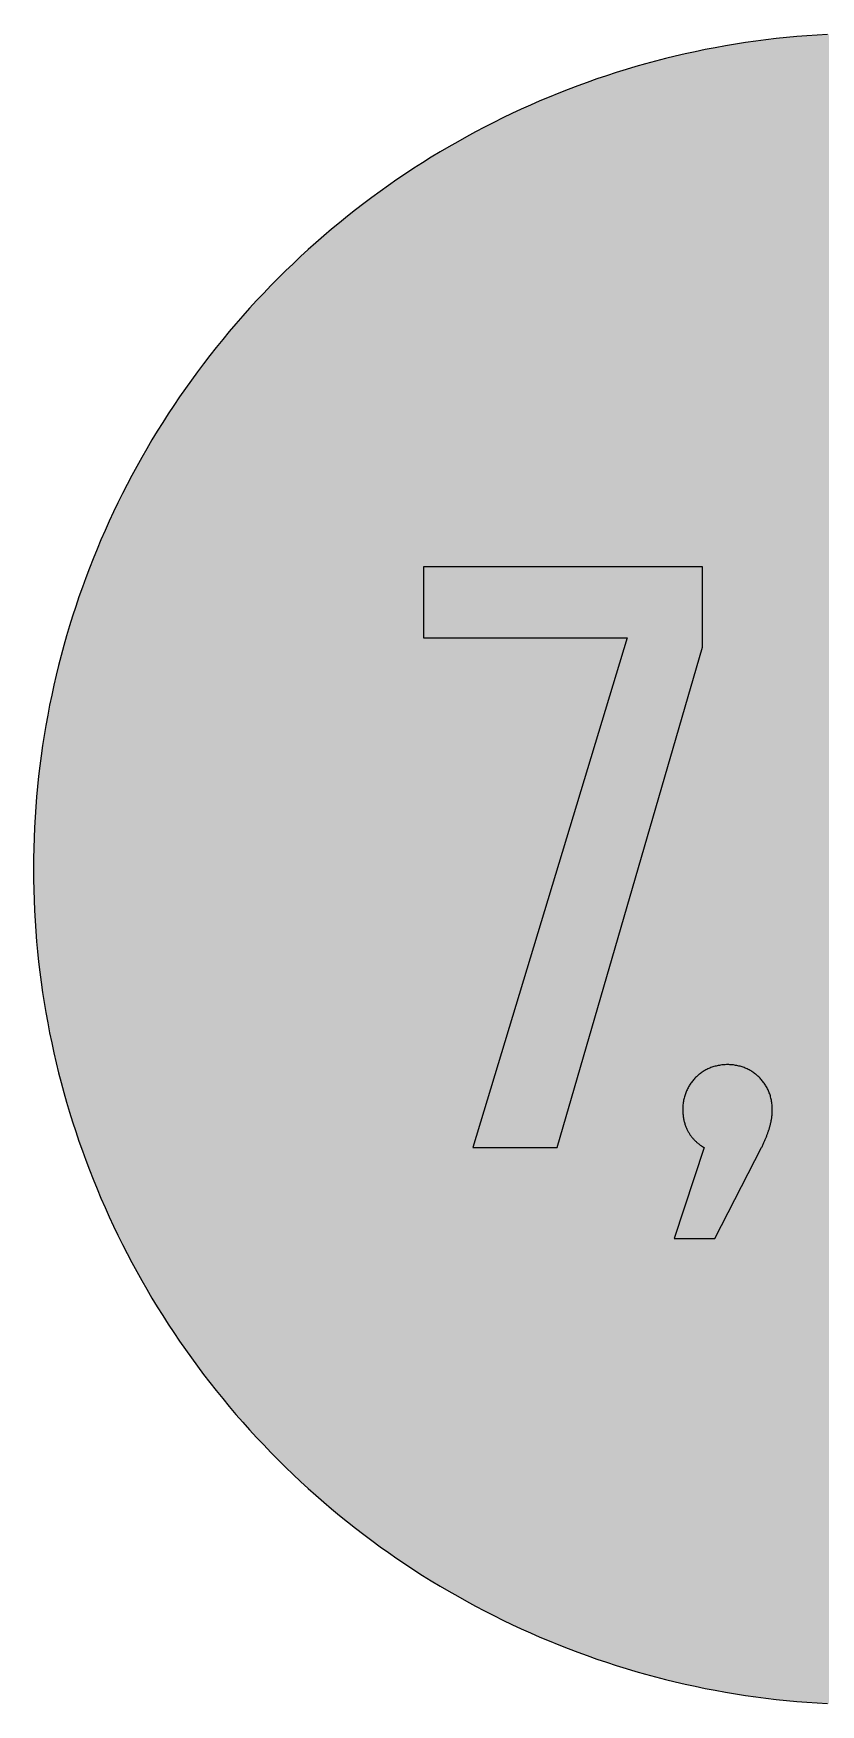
# Model space of a CAD drawing. Header units: millimetres. Extents: x 0 to 212, y 0 to 212.
# Drawn here: x 0.1 to 99.7, y 0.1 to 211.7 of the extents above; entities that cross this region are included whole.
import ezdxf

# ---------------------------------------------------------------- set-up
doc = ezdxf.new("R2010")
doc.units = ezdxf.units.MM

msp = doc.modelspace()

# ---------------------------------------------------------------- hatches: boundary and pattern name
for color, points in [(254, [(211.7189, 105.8869), (211.709, 107.2007), (211.6861, 108.5139), (211.6455, 109.8245), (211.5871, 111.1326), (211.5134, 112.4407), (211.4245, 113.7437), (211.3204, 115.0468), (211.201, 116.3447), (211.0638, 117.6426), (210.9114, 118.9355), (210.7413, 120.2258), (210.5584, 121.5136), (210.3577, 122.7988), (210.1418, 124.079), (209.9107, 125.3566), (209.6643, 126.6292), (209.4027, 127.8992), (209.1258, 129.1641), (208.8337, 130.4239), (208.5264, 131.6812), (208.2038, 132.936), (207.866, 134.1831), (207.5104, 135.4277), (207.1421, 136.6647), (206.7611, 137.8991), (206.3623, 139.1285), (205.9483, 140.3502), (205.5216, 141.5694), (205.0771, 142.781), (204.6199, 143.9901), (204.1474, 145.1915), (203.6623, 146.3853), (203.1619, 147.574), (202.6463, 148.7576), (202.1154, 149.9362), (201.5693, 151.1046), (201.0105, 152.2705), (200.439, 153.4262), (199.8523, 154.5768), (199.2503, 155.7198), (198.6356, 156.8577), (198.0057, 157.9855), (197.3605, 159.1081), (196.7052, 160.2232), (196.0321, 161.3281), (195.3489, 162.4279), (194.6504, 163.5176), (193.9366, 164.6022), (193.2102, 165.6766), (192.471, 166.7434), (191.7167, 167.8), (190.9521, 168.849), (190.1698, 169.8904), (189.3773, 170.9217), (188.5696, 171.9428), (187.7517, 172.9562), (186.9161, 173.9621), (186.0702, 174.9552), (185.2117, 175.9407), (184.338, 176.9161), (183.454, 177.8838), (182.5549, 178.8389), (181.643, 179.7837), (180.721, 180.7185), (179.7837, 181.643), (178.8389, 182.5549), (177.8838, 183.454), (176.9161, 184.338), (175.9407, 185.2117), (174.9552, 186.0702), (173.9621, 186.9161), (172.9562, 187.7492), (171.9428, 188.5696), (170.9217, 189.3773), (169.8904, 190.1698), (168.849, 190.9496), (167.8, 191.7167), (166.7408, 192.471), (165.6766, 193.2102), (164.6022, 193.9366), (163.5176, 194.6504), (162.4279, 195.3489), (161.3281, 196.0321), (160.2232, 196.7052), (159.1081, 197.3631), (157.9855, 198.0057), (156.8577, 198.6356), (155.7198, 199.2503), (154.5768, 199.8523), (153.4262, 200.439), (152.2705, 201.0131), (151.1046, 201.5719), (149.9362, 202.1154), (148.7576, 202.6463), (147.574, 203.1619), (146.3853, 203.6623), (145.1889, 204.15), (143.9875, 204.6199), (142.781, 205.0796), (141.5694, 205.5216), (140.3502, 205.9483), (139.1285, 206.3623), (137.8991, 206.7611), (136.6647, 207.1446), (135.4252, 207.5129), (134.1831, 207.866), (132.9334, 208.2038), (131.6812, 208.5264), (130.4239, 208.8337), (129.1641, 209.1284), (127.8966, 209.4052), (126.6292, 209.6668), (125.3541, 209.9132), (124.0765, 210.1444), (122.7963, 210.3603), (121.5136, 210.5584), (120.2258, 210.7438), (118.9355, 210.9114), (117.6401, 211.0638), (116.3447, 211.201), (115.0468, 211.3229), (113.7437, 211.4271), (112.4382, 211.516), (111.1326, 211.5896), (109.8245, 211.6455), (108.5113, 211.6861), (107.1982, 211.7115), (105.885, 211.7192), (104.5693, 211.7115), (103.2561, 211.6861), (101.9454, 211.6455), (100.6373, 211.5896), (99.3292, 211.516), (98.0262, 211.4271), (96.7232, 211.3229), (95.4253, 211.201), (94.1273, 211.0638), (92.8345, 210.9114), (91.5441, 210.7438), (90.2564, 210.5584), (88.9711, 210.3603), (87.691, 210.1444), (86.4133, 209.9132), (85.1408, 209.6668), (83.8708, 209.4052), (82.6059, 209.1284), (81.346, 208.8337), (80.0887, 208.5264), (78.834, 208.2038), (77.5868, 207.866), (76.3422, 207.5129), (75.1053, 207.1446), (73.8708, 206.7611), (72.6415, 206.3623), (71.4197, 205.9483), (70.2005, 205.5216), (68.9889, 205.0796), (67.7799, 204.6199), (66.5785, 204.15), (65.3847, 203.6623), (64.196, 203.1619), (63.0123, 202.6463), (61.8338, 202.1154), (60.6628, 201.5719), (59.4995, 201.0131), (58.3438, 200.439), (57.1932, 199.8523), (56.0502, 199.2503), (54.9123, 198.6356), (53.7845, 198.0057), (52.6618, 197.3631), (51.5468, 196.7052), (50.4419, 196.0321), (49.342, 195.3489), (48.2524, 194.6504), (47.1678, 193.9366), (46.0934, 193.2102), (45.0266, 192.471), (43.9699, 191.7167), (42.9209, 190.9496), (41.8795, 190.1698), (40.8483, 189.3773), (39.8272, 188.5696), (38.8137, 187.7492), (37.8079, 186.9161), (36.8148, 186.0702), (35.8292, 185.2117), (34.8539, 184.338), (33.8861, 183.454), (32.9311, 182.5549), (31.9862, 181.643), (31.049, 180.7185), (30.1269, 179.7837), (29.2151, 178.8389), (28.3159, 177.8838), (27.432, 176.9161), (26.5582, 175.9407), (25.6997, 174.9552), (24.8539, 173.9621), (24.0208, 172.9562), (23.2004, 171.9428), (22.3926, 170.9217), (21.6002, 169.8904), (20.8204, 168.849), (20.0533, 167.8), (19.2989, 166.7434), (18.5598, 165.6766), (17.8333, 164.6022), (17.1196, 163.5176), (16.4211, 162.4279), (15.7378, 161.3281), (15.0647, 160.2232), (14.4069, 159.1081), (13.7643, 157.9855), (13.1343, 156.8577), (12.5197, 155.7198), (11.9177, 154.5768), (11.3309, 153.4262), (10.7569, 152.2705), (10.1981, 151.1046), (9.6545, 149.9362), (9.1237, 148.7576), (8.6081, 147.574), (8.1077, 146.3853), (7.62, 145.1915), (7.1501, 143.9901), (6.6904, 142.781), (6.2484, 141.5694), (5.8217, 140.3502), (5.4077, 139.1285), (5.0089, 137.8991), (4.6253, 136.6647), (4.257, 135.4277), (3.904, 134.1831), (3.5662, 132.936), (3.2436, 131.6812), (2.9362, 130.4239), (2.6416, 129.1641), (2.3647, 127.8992), (2.1031, 126.6292), (1.8567, 125.3566), (1.6256, 124.079), (1.4097, 122.7988), (1.2116, 121.5136), (1.0262, 120.2258), (0.8585, 118.9355), (0.7061, 117.6426), (0.569, 116.3447), (0.447, 115.0468), (0.3429, 113.7437), (0.254, 112.4407), (0.1803, 111.1326), (0.1245, 109.8245), (0.0838, 108.5139), (0.0584, 107.2007), (0.0508, 105.885), (0.0584, 104.5718), (0.0838, 103.2586), (0.1245, 101.9454), (0.1803, 100.6373), (0.254, 99.3318), (0.3429, 98.0262), (0.447, 96.7232), (0.569, 95.4253), (0.7061, 94.1299), (0.8585, 92.8345), (1.0262, 91.5441), (1.2116, 90.2564), (1.4097, 88.9737), (1.6256, 87.6935), (1.8567, 86.4159), (2.1031, 85.1408), (2.3647, 83.8733), (2.6416, 82.6059), (2.9362, 81.346), (3.2436, 80.0887), (3.5662, 78.8365), (3.904, 77.5868), (4.257, 76.3448), (4.6253, 75.1053), (5.0089, 73.8708), (5.4077, 72.6415), (5.8217, 71.4197), (6.2484, 70.2005), (6.6904, 68.9889), (7.1501, 67.7824), (7.62, 66.581), (8.1077, 65.3847), (8.6081, 64.196), (9.1237, 63.0123), (9.6545, 61.8338), (10.1981, 60.6654), (10.7569, 59.4995), (11.3309, 58.3438), (11.9177, 57.1932), (12.5197, 56.0502), (13.1343, 54.9123), (13.7643, 53.7845), (14.4069, 52.6618), (15.0647, 51.5468), (15.7378, 50.4419), (16.4211, 49.342), (17.1196, 48.2524), (17.8333, 47.1678), (18.5598, 46.0934), (19.2989, 45.0291), (20.0533, 43.9699), (20.8204, 42.9209), (21.6002, 41.8795), (22.3926, 40.8483), (23.2004, 39.8272), (24.0208, 38.8137), (24.8539, 37.8079), (25.6997, 36.8148), (26.5582, 35.8292), (27.432, 34.8539), (28.3159, 33.8861), (29.2151, 32.9311), (30.1269, 31.9862), (31.049, 31.049), (31.9862, 30.1269), (32.9311, 29.2151), (33.8861, 28.3159), (34.8539, 27.432), (35.8292, 26.5582), (36.8148, 25.6997), (37.8079, 24.8539), (38.8137, 24.0182), (39.8272, 23.2004), (40.8483, 22.3926), (41.8795, 21.6002), (42.9209, 20.8178), (43.9699, 20.0533), (45.0266, 19.2989), (46.0934, 18.5598), (47.1678, 17.8333), (48.2524, 17.1196), (49.342, 16.4211), (50.4419, 15.7378), (51.5468, 15.0647), (52.6618, 14.4094), (53.7845, 13.7643), (54.9123, 13.1343), (56.0502, 12.5197), (57.1932, 11.9177), (58.3438, 11.3309), (59.4995, 10.7594), (60.6628, 10.2006), (61.8338, 9.6545), (63.0123, 9.1237), (64.196, 8.6081), (65.3847, 8.1077), (66.5785, 7.6225), (67.7799, 7.1501), (68.9889, 6.6929), (70.2005, 6.2484), (71.4197, 5.8217), (72.6415, 5.4077), (73.8708, 5.0089), (75.1053, 4.6279), (76.3422, 4.2596), (77.5868, 3.904), (78.834, 3.5662), (80.0887, 3.2436), (81.346, 2.9362), (82.6059, 2.6441), (83.8708, 2.3673), (85.1408, 2.1057), (86.4133, 1.8593), (87.691, 1.6281), (88.9711, 1.4122), (90.2564, 1.2116), (91.5441, 1.0287), (92.8345, 0.8585), (94.1273, 0.7061), (95.4253, 0.569), (96.7232, 0.4496), (98.0262, 0.3454), (99.3292, 0.2565), (100.6373, 0.1829), (101.9454, 0.1245), (103.2561, 0.0838), (104.5693, 0.061), (105.885, 0.0533), (107.1982, 0.061), (108.5113, 0.0838), (109.8245, 0.1245), (111.1326, 0.1829), (112.4382, 0.2565), (113.7437, 0.3454), (115.0468, 0.4496), (116.3447, 0.569), (117.6401, 0.7061), (118.9355, 0.8585), (120.2258, 1.0287), (121.5136, 1.2116), (122.7963, 1.4122), (124.0765, 1.6281), (125.3541, 1.8593), (126.6292, 2.1057), (127.8966, 2.3673), (129.1641, 2.6441), (130.4239, 2.9362), (131.6812, 3.2436), (132.9334, 3.5662), (134.1831, 3.904), (135.4252, 4.2596), (136.6647, 4.6279), (137.8991, 5.0089), (139.1285, 5.4077), (140.3502, 5.8217), (141.5694, 6.2484), (142.781, 6.6929), (143.9875, 7.1501), (145.1889, 7.6225), (146.3853, 8.1077), (147.574, 8.6081), (148.7576, 9.1237), (149.9362, 9.6545), (151.1046, 10.2006), (152.2705, 10.7594), (153.4262, 11.3309), (154.5768, 11.9177), (155.7198, 12.5197), (156.8577, 13.1343), (157.9855, 13.7643), (159.1081, 14.4094), (160.2232, 15.0647), (161.3281, 15.7378), (162.4279, 16.4211), (163.5176, 17.1196), (164.6022, 17.8333), (165.6766, 18.5598), (166.7408, 19.2989), (167.8, 20.0533), (168.849, 20.8178), (169.8904, 21.6002), (170.9217, 22.3926), (171.9428, 23.2004), (172.9562, 24.0182), (173.9621, 24.8539), (174.9552, 25.6997), (175.9407, 26.5582), (176.9161, 27.432), (177.8838, 28.3159), (178.8389, 29.2151), (179.7837, 30.1269), (180.721, 31.049), (181.643, 31.9862), (182.5549, 32.9311), (183.454, 33.8861), (184.338, 34.8539), (185.2117, 35.8292), (186.0702, 36.8148), (186.9161, 37.8079), (187.7517, 38.8137), (188.5696, 39.8272), (189.3773, 40.8483), (190.1698, 41.8795), (190.9521, 42.9209), (191.7167, 43.9699), (192.471, 45.0291), (193.2102, 46.0934), (193.9366, 47.1678), (194.6504, 48.2524), (195.3489, 49.342), (196.0321, 50.4419), (196.7052, 51.5468), (197.3605, 52.6618), (198.0057, 53.7845), (198.6356, 54.9123), (199.2503, 56.0502), (199.8523, 57.1932), (200.439, 58.3438), (201.0105, 59.4995), (201.5693, 60.6654), (202.1154, 61.8338), (202.6463, 63.0123), (203.1619, 64.196), (203.6623, 65.3847), (204.1474, 66.581), (204.6199, 67.7824), (205.0771, 68.9889), (205.5216, 70.2005), (205.9483, 71.4197), (206.3623, 72.6415), (206.7611, 73.8708), (207.1421, 75.1053), (207.5104, 76.3448), (207.866, 77.5868), (208.2038, 78.8365), (208.5264, 80.0887), (208.8337, 81.346), (209.1258, 82.6059), (209.4027, 83.8733), (209.6643, 85.1408), (209.9107, 86.4159), (210.1418, 87.6935), (210.3577, 88.9737), (210.5584, 90.2564), (210.7413, 91.5441), (210.9114, 92.8345), (211.0638, 94.1299), (211.201, 95.4253), (211.3204, 96.7232), (211.4245, 98.0262), (211.5134, 99.3318), (211.5871, 100.6373), (211.6455, 101.9454), (211.6861, 103.2586), (211.709, 104.5718), (211.7166, 105.885)]), (59, [(84.7908, 134.0016), (84.7908, 144.1619), (49.4411, 144.1619), (49.4411, 135.1661), (75.2658, 135.1661), (55.6867, 70.6092), (66.3744, 70.6092)]), (59, [(82.2925, 75.4348), (82.2935, 75.2907), (82.296, 75.1535), (82.3036, 75.0164), (82.3138, 74.8817), (82.3265, 74.7497), (82.3392, 74.6201), (82.357, 74.4931), (82.3773, 74.3687), (82.3976, 74.2467), (82.423, 74.1248), (82.4484, 74.008), (82.4763, 73.8937), (82.5068, 73.7794), (82.5373, 73.6676), (82.5729, 73.5609), (82.6084, 73.4543), (82.644, 73.3476), (82.6846, 73.246), (82.7253, 73.1469), (82.7659, 73.0479), (82.8091, 72.9539), (82.8548, 72.8599), (82.9005, 72.7685), (82.9462, 72.6796), (82.997, 72.5907), (83.0453, 72.5068), (83.0961, 72.423), (83.1469, 72.3417), (83.2002, 72.263), (83.251, 72.1843), (83.3069, 72.1106), (83.3603, 72.0369), (83.4136, 71.9658), (83.4695, 71.8947), (83.5254, 71.8287), (83.5812, 71.7626), (83.6371, 71.6991), (83.6955, 71.6356), (83.7514, 71.5747), (83.8073, 71.5162), (83.8657, 71.4604), (83.9216, 71.4045), (83.9775, 71.3511), (84.0334, 71.3003), (84.0892, 71.2521), (84.1451, 71.2038), (84.201, 71.1556), (84.2543, 71.1124), (84.3102, 71.0692), (84.3636, 71.026), (84.4144, 70.9879), (84.4677, 70.9498), (84.5185, 70.9117), (84.5693, 70.8762), (84.6176, 70.8431), (84.6658, 70.8127), (84.7115, 70.7822), (84.7573, 70.7517), (84.8004, 70.7238), (84.8436, 70.6984), (84.8868, 70.673), (84.9249, 70.6501), (84.963, 70.6272), (85.0011, 70.6069), (81.1911, 59.0942), (86.3561, 59.0942), (92.2831, 70.6092), (92.3341, 70.7136), (92.3823, 70.8203), (92.4306, 70.9219), (92.4789, 71.026), (92.5246, 71.1276), (92.5703, 71.2267), (92.6135, 71.3257), (92.6567, 71.4223), (92.6973, 71.5188), (92.7379, 71.6128), (92.7786, 71.7067), (92.8167, 71.8007), (92.8522, 71.8922), (92.8878, 71.9811), (92.9234, 72.07), (92.9589, 72.1589), (92.9919, 72.2452), (93.0224, 72.3316), (93.0529, 72.4179), (93.0834, 72.5018), (93.1139, 72.583), (93.1418, 72.6643), (93.1672, 72.7456), (93.1951, 72.8269), (93.2205, 72.9056), (93.2434, 72.9844), (93.2663, 73.0606), (93.2891, 73.1368), (93.312, 73.213), (93.3323, 73.2866), (93.3526, 73.3603), (93.3729, 73.4339), (93.3907, 73.5051), (93.4085, 73.5762), (93.4263, 73.6473), (93.4415, 73.7159), (93.4568, 73.7845), (93.472, 73.853), (93.4847, 73.9216), (93.4974, 73.9877), (93.5101, 74.0537), (93.5228, 74.1197), (93.533, 74.1858), (93.5431, 74.2493), (93.5533, 74.3128), (93.5634, 74.3763), (93.5711, 74.4398), (93.5787, 74.5007), (93.5863, 74.5617), (93.5939, 74.6227), (93.599, 74.6836), (93.6066, 74.7446), (93.6117, 74.803), (93.6168, 74.8614), (93.6193, 74.9224), (93.6244, 74.9808), (93.6269, 75.0367), (93.6295, 75.0951), (93.632, 75.1535), (93.6346, 75.2094), (93.6346, 75.2653), (93.6346, 75.3212), (93.6371, 75.377), (93.6371, 75.4329), (93.6346, 75.5828), (93.6295, 75.7326), (93.6193, 75.88), (93.6092, 76.0273), (93.5914, 76.1721), (93.5736, 76.3168), (93.5507, 76.4591), (93.5253, 76.6013), (93.4949, 76.741), (93.4644, 76.8782), (93.4263, 77.0153), (93.3882, 77.1525), (93.3475, 77.2846), (93.3018, 77.4167), (93.2536, 77.5487), (93.2028, 77.6757), (93.1494, 77.8027), (93.091, 77.9297), (93.0326, 78.0517), (92.9691, 78.1736), (92.903, 78.293), (92.8345, 78.4123), (92.7633, 78.5266), (92.6897, 78.6409), (92.6135, 78.7527), (92.5347, 78.8619), (92.4535, 78.9711), (92.3671, 79.0753), (92.2807, 79.1794), (92.1918, 79.281), (92.1004, 79.3801), (92.0064, 79.4766), (91.9099, 79.5706), (91.8108, 79.662), (91.7092, 79.7509), (91.6076, 79.8373), (91.501, 79.9211), (91.3943, 80.0024), (91.2851, 80.0837), (91.1733, 80.1599), (91.059, 80.2335), (90.9422, 80.3046), (90.8253, 80.3732), (90.7059, 80.4367), (90.584, 80.5002), (90.4596, 80.5612), (90.3351, 80.6171), (90.2081, 80.6704), (90.0786, 80.7237), (89.9465, 80.772), (89.8144, 80.8152), (89.6823, 80.8584), (89.5452, 80.8965), (89.408, 80.932), (89.2708, 80.965), (89.1311, 80.993), (88.9889, 81.0184), (88.8467, 81.0412), (88.7019, 81.0616), (88.5571, 81.0768), (88.4098, 81.0895), (88.2625, 81.0971), (88.1126, 81.1047), (87.9627, 81.1047), (87.8129, 81.1047), (87.663, 81.0971), (87.5157, 81.0895), (87.3684, 81.0768), (87.2236, 81.0616), (87.0788, 81.0412), (86.9366, 81.0184), (86.7969, 80.993), (86.6572, 80.965), (86.5175, 80.932), (86.3803, 80.8965), (86.2457, 80.8584), (86.1111, 80.8152), (85.979, 80.772), (85.8495, 80.7237), (85.7199, 80.6704), (85.5929, 80.6171), (85.4685, 80.5612), (85.344, 80.5002), (85.2221, 80.4367), (85.1027, 80.3732), (84.9859, 80.3046), (84.869, 80.2335), (84.7547, 80.1599), (84.643, 80.0837), (84.5337, 80.0024), (84.4271, 79.9211), (84.3204, 79.8373), (84.2162, 79.7509), (84.1172, 79.662), (84.0181, 79.5706), (83.9216, 79.4766), (83.8276, 79.3801), (83.7362, 79.281), (83.6447, 79.1794), (83.5584, 79.0753), (83.4746, 78.9711), (83.3933, 78.8619), (83.3145, 78.7527), (83.2383, 78.6409), (83.1647, 78.5266), (83.0936, 78.4123), (83.025, 78.293), (82.9589, 78.1736), (82.8954, 78.0517), (82.837, 77.9297), (82.7786, 77.8027), (82.7253, 77.6757), (82.6745, 77.5487), (82.6262, 77.4167), (82.5805, 77.2846), (82.5398, 77.1525), (82.4992, 77.0153), (82.4636, 76.8782), (82.4332, 76.741), (82.4027, 76.6013), (82.3773, 76.4591), (82.3544, 76.3168), (82.3341, 76.1721), (82.3189, 76.0273), (82.3062, 75.88), (82.2985, 75.7326), (82.2935, 75.5828), (82.2909, 75.4329)])]:
    msp.add_hatch(color=color).paths.add_polyline_path(points)

# ---------------------------------------------------------------- linework, layer by layer
at = {"color": 254}
msp.add_lwpolyline([(100.6373, 211.5896), (99.3292, 211.516), (98.0262, 211.4271), (96.7232, 211.3229), (95.4253, 211.201), (94.1273, 211.0638), (92.8345, 210.9114), (91.5441, 210.7438), (90.2564, 210.5584), (88.9711, 210.3603), (87.691, 210.1444), (86.4133, 209.9132), (85.1408, 209.6668), (83.8708, 209.4052), (82.6059, 209.1284), (81.346, 208.8337), (80.0887, 208.5264), (78.834, 208.2038), (77.5868, 207.866), (76.3422, 207.5129), (75.1053, 207.1446), (73.8708, 206.7611), (72.6415, 206.3623), (71.4197, 205.9483), (70.2005, 205.5216), (68.9889, 205.0796), (67.7799, 204.6199), (66.5785, 204.15), (65.3847, 203.6623), (64.196, 203.1619), (63.0123, 202.6463), (61.8338, 202.1154), (60.6628, 201.5719), (59.4995, 201.0131), (58.3438, 200.439), (57.1932, 199.8523), (56.0502, 199.2503), (54.9123, 198.6356), (53.7845, 198.0057), (52.6618, 197.3631), (51.5468, 196.7052), (50.4419, 196.0321), (49.342, 195.3489), (48.2524, 194.6504), (47.1678, 193.9366), (46.0934, 193.2102), (45.0266, 192.471), (43.9699, 191.7167), (42.9209, 190.9496), (41.8795, 190.1698), (40.8483, 189.3773), (39.8272, 188.5696), (38.8137, 187.7492), (37.8079, 186.9161), (36.8148, 186.0702), (35.8292, 185.2117), (34.8539, 184.338), (33.8861, 183.454), (32.9311, 182.5549), (31.9862, 181.643), (31.049, 180.7185), (30.1269, 179.7837), (29.2151, 178.8389), (28.3159, 177.8838), (27.432, 176.9161), (26.5582, 175.9407), (25.6997, 174.9552), (24.8539, 173.9621), (24.0208, 172.9562), (23.2004, 171.9428), (22.3926, 170.9217), (21.6002, 169.8904), (20.8204, 168.849), (20.0533, 167.8), (19.2989, 166.7434), (18.5598, 165.6766), (17.8333, 164.6022), (17.1196, 163.5176), (16.4211, 162.4279), (15.7378, 161.3281), (15.0647, 160.2232), (14.4069, 159.1081), (13.7643, 157.9855), (13.1343, 156.8577), (12.5197, 155.7198), (11.9177, 154.5768), (11.3309, 153.4262), (10.7569, 152.2705), (10.1981, 151.1046), (9.6545, 149.9362), (9.1237, 148.7576), (8.6081, 147.574), (8.1077, 146.3853), (7.62, 145.1915), (7.1501, 143.9901), (6.6904, 142.781), (6.2484, 141.5694), (5.8217, 140.3502), (5.4077, 139.1285), (5.0089, 137.8991), (4.6253, 136.6647), (4.257, 135.4277), (3.904, 134.1831), (3.5662, 132.936), (3.2436, 131.6812), (2.9362, 130.4239), (2.6416, 129.1641), (2.3647, 127.8992), (2.1031, 126.6292), (1.8567, 125.3566), (1.6256, 124.079), (1.4097, 122.7988), (1.2116, 121.5136), (1.0262, 120.2258), (0.8585, 118.9355), (0.7061, 117.6426), (0.569, 116.3447), (0.447, 115.0468), (0.3429, 113.7437), (0.254, 112.4407), (0.1803, 111.1326), (0.1245, 109.8245), (0.0838, 108.5139), (0.0584, 107.2007), (0.0508, 105.885), (0.0584, 104.5718), (0.0838, 103.2586), (0.1245, 101.9454), (0.1803, 100.6373), (0.254, 99.3318), (0.3429, 98.0262), (0.447, 96.7232), (0.569, 95.4253), (0.7061, 94.1299), (0.8585, 92.8345), (1.0262, 91.5441), (1.2116, 90.2564), (1.4097, 88.9737), (1.6256, 87.6935), (1.8567, 86.4159), (2.1031, 85.1408), (2.3647, 83.8733), (2.6416, 82.6059), (2.9362, 81.346), (3.2436, 80.0887), (3.5662, 78.8365), (3.904, 77.5868), (4.257, 76.3448), (4.6253, 75.1053), (5.0089, 73.8708), (5.4077, 72.6415), (5.8217, 71.4197), (6.2484, 70.2005), (6.6904, 68.9889), (7.1501, 67.7824), (7.62, 66.581), (8.1077, 65.3847), (8.6081, 64.196), (9.1237, 63.0123), (9.6545, 61.8338), (10.1981, 60.6654), (10.7569, 59.4995), (11.3309, 58.3438), (11.9177, 57.1932), (12.5197, 56.0502), (13.1343, 54.9123), (13.7643, 53.7845), (14.4069, 52.6618), (15.0647, 51.5468), (15.7378, 50.4419), (16.4211, 49.342), (17.1196, 48.2524), (17.8333, 47.1678), (18.5598, 46.0934), (19.2989, 45.0291), (20.0533, 43.9699), (20.8204, 42.9209), (21.6002, 41.8795), (22.3926, 40.8483), (23.2004, 39.8272), (24.0208, 38.8137), (24.8539, 37.8079), (25.6997, 36.8148), (26.5582, 35.8292), (27.432, 34.8539), (28.3159, 33.8861), (29.2151, 32.9311), (30.1269, 31.9862), (31.049, 31.049), (31.9862, 30.1269), (32.9311, 29.2151), (33.8861, 28.3159), (34.8539, 27.432), (35.8292, 26.5582), (36.8148, 25.6997), (37.8079, 24.8539), (38.8137, 24.0182), (39.8272, 23.2004), (40.8483, 22.3926), (41.8795, 21.6002), (42.9209, 20.8178), (43.9699, 20.0533), (45.0266, 19.2989), (46.0934, 18.5598), (47.1678, 17.8333), (48.2524, 17.1196), (49.342, 16.4211), (50.4419, 15.7378), (51.5468, 15.0647), (52.6618, 14.4094), (53.7845, 13.7643), (54.9123, 13.1343), (56.0502, 12.5197), (57.1932, 11.9177), (58.3438, 11.3309), (59.4995, 10.7594), (60.6628, 10.2006), (61.8338, 9.6545), (63.0123, 9.1237), (64.196, 8.6081), (65.3847, 8.1077), (66.5785, 7.6225), (67.7799, 7.1501), (68.9889, 6.6929), (70.2005, 6.2484), (71.4197, 5.8217), (72.6415, 5.4077), (73.8708, 5.0089), (75.1053, 4.6279), (76.3422, 4.2596), (77.5868, 3.904), (78.834, 3.5662), (80.0887, 3.2436), (81.346, 2.9362), (82.6059, 2.6441), (83.8708, 2.3673), (85.1408, 2.1057), (86.4133, 1.8593), (87.691, 1.6281), (88.9711, 1.4122), (90.2564, 1.2116), (91.5441, 1.0287), (92.8345, 0.8585), (94.1273, 0.7061), (95.4253, 0.569), (96.7232, 0.4496), (98.0262, 0.3454), (99.3292, 0.2565), (100.6373, 0.1829)], dxfattribs=at)
at = {"color": 59}
for points in [[(84.7908, 134.0016), (84.7908, 144.1619), (49.4411, 144.1619), (49.4411, 135.1661), (75.2658, 135.1661), (55.6867, 70.6092), (66.3744, 70.6092), (84.7908, 134.0016)], [(82.2925, 75.4348), (82.2935, 75.2907), (82.296, 75.1535), (82.3036, 75.0164), (82.3138, 74.8817), (82.3265, 74.7497), (82.3392, 74.6201), (82.357, 74.4931), (82.3773, 74.3687), (82.3976, 74.2467), (82.423, 74.1248), (82.4484, 74.008), (82.4763, 73.8937), (82.5068, 73.7794), (82.5373, 73.6676), (82.5729, 73.5609), (82.6084, 73.4543), (82.644, 73.3476), (82.6846, 73.246), (82.7253, 73.1469), (82.7659, 73.0479), (82.8091, 72.9539), (82.8548, 72.8599), (82.9005, 72.7685), (82.9462, 72.6796), (82.997, 72.5907), (83.0453, 72.5068), (83.0961, 72.423), (83.1469, 72.3417), (83.2002, 72.263), (83.251, 72.1843), (83.3069, 72.1106), (83.3603, 72.0369), (83.4136, 71.9658), (83.4695, 71.8947), (83.5254, 71.8287), (83.5812, 71.7626), (83.6371, 71.6991), (83.6955, 71.6356), (83.7514, 71.5747), (83.8073, 71.5162), (83.8657, 71.4604), (83.9216, 71.4045), (83.9775, 71.3511), (84.0334, 71.3003), (84.0892, 71.2521), (84.1451, 71.2038), (84.201, 71.1556), (84.2543, 71.1124), (84.3102, 71.0692), (84.3636, 71.026), (84.4144, 70.9879), (84.4677, 70.9498), (84.5185, 70.9117), (84.5693, 70.8762), (84.6176, 70.8431), (84.6658, 70.8127), (84.7115, 70.7822), (84.7573, 70.7517), (84.8004, 70.7238), (84.8436, 70.6984), (84.8868, 70.673), (84.9249, 70.6501), (84.963, 70.6272), (85.0011, 70.6069), (81.1911, 59.0942), (86.3561, 59.0942), (92.2831, 70.6092), (92.3341, 70.7136), (92.3823, 70.8203), (92.4306, 70.9219), (92.4789, 71.026), (92.5246, 71.1276), (92.5703, 71.2267), (92.6135, 71.3257), (92.6567, 71.4223), (92.6973, 71.5188), (92.7379, 71.6128), (92.7786, 71.7067), (92.8167, 71.8007), (92.8522, 71.8922), (92.8878, 71.9811), (92.9234, 72.07), (92.9589, 72.1589), (92.9919, 72.2452), (93.0224, 72.3316), (93.0529, 72.4179), (93.0834, 72.5018), (93.1139, 72.583), (93.1418, 72.6643), (93.1672, 72.7456), (93.1951, 72.8269), (93.2205, 72.9056), (93.2434, 72.9844), (93.2663, 73.0606), (93.2891, 73.1368), (93.312, 73.213), (93.3323, 73.2866), (93.3526, 73.3603), (93.3729, 73.4339), (93.3907, 73.5051), (93.4085, 73.5762), (93.4263, 73.6473), (93.4415, 73.7159), (93.4568, 73.7845), (93.472, 73.853), (93.4847, 73.9216), (93.4974, 73.9877), (93.5101, 74.0537), (93.5228, 74.1197), (93.533, 74.1858), (93.5431, 74.2493), (93.5533, 74.3128), (93.5634, 74.3763), (93.5711, 74.4398), (93.5787, 74.5007), (93.5863, 74.5617), (93.5939, 74.6227), (93.599, 74.6836), (93.6066, 74.7446), (93.6117, 74.803), (93.6168, 74.8614), (93.6193, 74.9224), (93.6244, 74.9808), (93.6269, 75.0367), (93.6295, 75.0951), (93.632, 75.1535), (93.6346, 75.2094), (93.6346, 75.2653), (93.6346, 75.3212), (93.6371, 75.377), (93.6371, 75.4329), (93.6346, 75.5828), (93.6295, 75.7326), (93.6193, 75.88), (93.6092, 76.0273), (93.5914, 76.1721), (93.5736, 76.3168), (93.5507, 76.4591), (93.5253, 76.6013), (93.4949, 76.741), (93.4644, 76.8782), (93.4263, 77.0153), (93.3882, 77.1525), (93.3475, 77.2846), (93.3018, 77.4167), (93.2536, 77.5487), (93.2028, 77.6757), (93.1494, 77.8027), (93.091, 77.9297), (93.0326, 78.0517), (92.9691, 78.1736), (92.903, 78.293), (92.8345, 78.4123), (92.7633, 78.5266), (92.6897, 78.6409), (92.6135, 78.7527), (92.5347, 78.8619), (92.4535, 78.9711), (92.3671, 79.0753), (92.2807, 79.1794), (92.1918, 79.281), (92.1004, 79.3801), (92.0064, 79.4766), (91.9099, 79.5706), (91.8108, 79.662), (91.7092, 79.7509), (91.6076, 79.8373), (91.501, 79.9211), (91.3943, 80.0024), (91.2851, 80.0837), (91.1733, 80.1599), (91.059, 80.2335), (90.9422, 80.3046), (90.8253, 80.3732), (90.7059, 80.4367), (90.584, 80.5002), (90.4596, 80.5612), (90.3351, 80.6171), (90.2081, 80.6704), (90.0786, 80.7237), (89.9465, 80.772), (89.8144, 80.8152), (89.6823, 80.8584), (89.5452, 80.8965), (89.408, 80.932), (89.2708, 80.965), (89.1311, 80.993), (88.9889, 81.0184), (88.8467, 81.0412), (88.7019, 81.0616), (88.5571, 81.0768), (88.4098, 81.0895), (88.2625, 81.0971), (88.1126, 81.1047), (87.9627, 81.1047), (87.8129, 81.1047), (87.663, 81.0971), (87.5157, 81.0895), (87.3684, 81.0768), (87.2236, 81.0616), (87.0788, 81.0412), (86.9366, 81.0184), (86.7969, 80.993), (86.6572, 80.965), (86.5175, 80.932), (86.3803, 80.8965), (86.2457, 80.8584), (86.1111, 80.8152), (85.979, 80.772), (85.8495, 80.7237), (85.7199, 80.6704), (85.5929, 80.6171), (85.4685, 80.5612), (85.344, 80.5002), (85.2221, 80.4367), (85.1027, 80.3732), (84.9859, 80.3046), (84.869, 80.2335), (84.7547, 80.1599), (84.643, 80.0837), (84.5337, 80.0024), (84.4271, 79.9211), (84.3204, 79.8373), (84.2162, 79.7509), (84.1172, 79.662), (84.0181, 79.5706), (83.9216, 79.4766), (83.8276, 79.3801), (83.7362, 79.281), (83.6447, 79.1794), (83.5584, 79.0753), (83.4746, 78.9711), (83.3933, 78.8619), (83.3145, 78.7527), (83.2383, 78.6409), (83.1647, 78.5266), (83.0936, 78.4123), (83.025, 78.293), (82.9589, 78.1736), (82.8954, 78.0517), (82.837, 77.9297), (82.7786, 77.8027), (82.7253, 77.6757), (82.6745, 77.5487), (82.6262, 77.4167), (82.5805, 77.2846), (82.5398, 77.1525), (82.4992, 77.0153), (82.4636, 76.8782), (82.4332, 76.741), (82.4027, 76.6013), (82.3773, 76.4591), (82.3544, 76.3168), (82.3341, 76.1721), (82.3189, 76.0273), (82.3062, 75.88), (82.2985, 75.7326), (82.2935, 75.5828), (82.2909, 75.4329), (82.2925, 75.4348)]]:
    msp.add_lwpolyline(points, dxfattribs=at)

doc.saveas('drawing.dxf')
